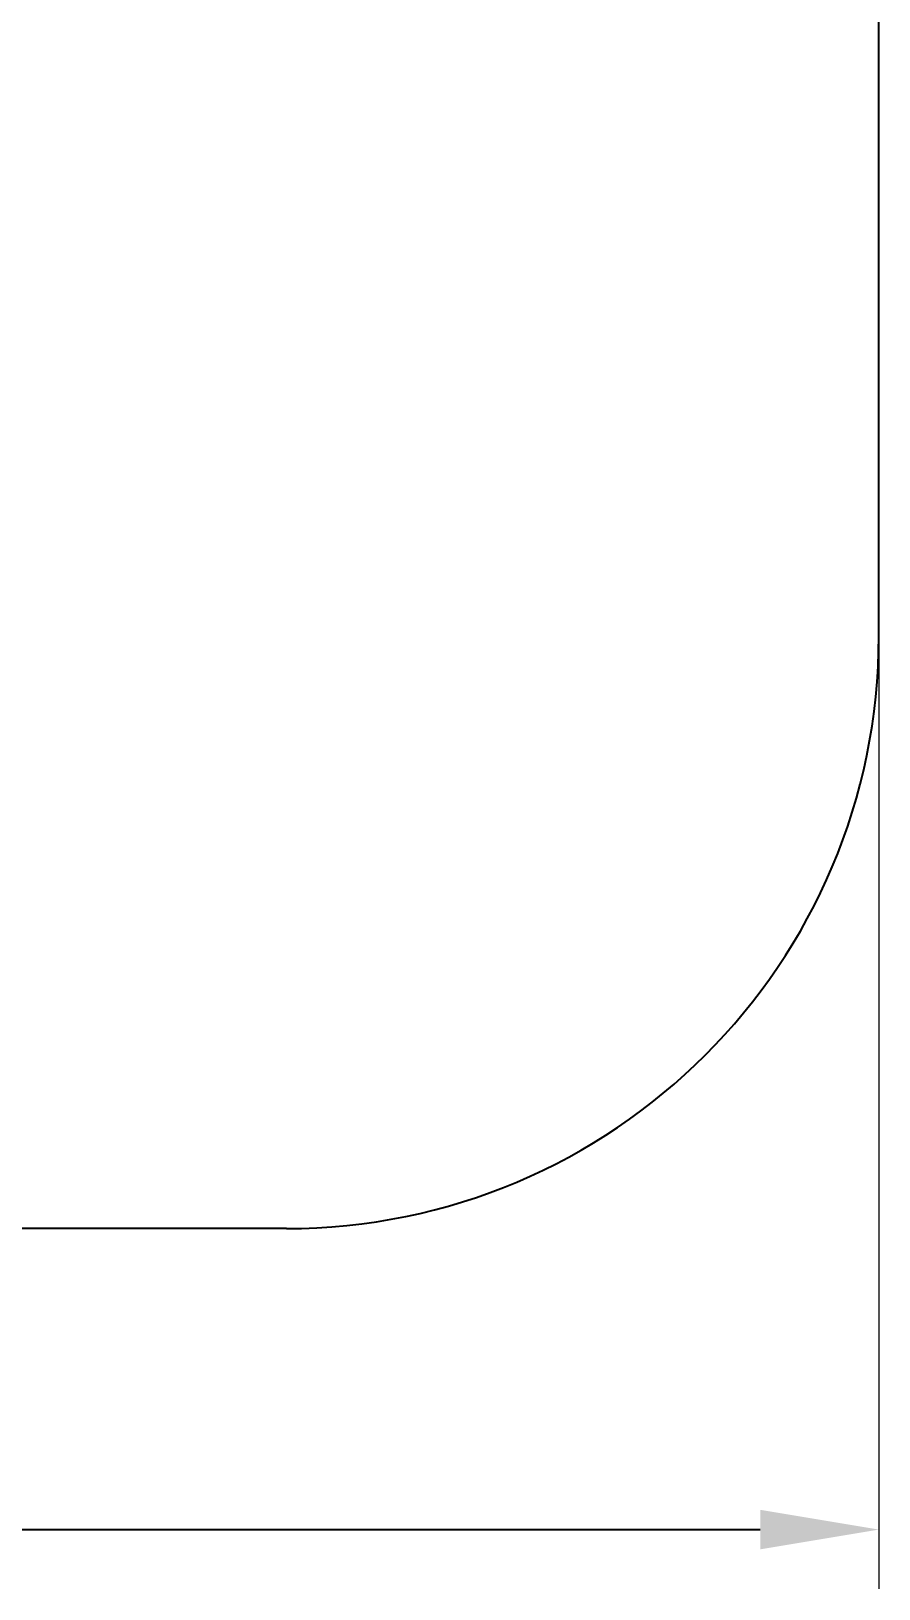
# Model space of a CAD drawing. Header units: millimetres. Extents: x -2620 to 1866, y -2269 to 1839.
# Drawn here: x 436 to 1866, y -2269 to 360 of the extents above; entities that cross this region are included whole.
import ezdxf

# ---------------------------------------------------------------- set-up
doc = ezdxf.new("R2010")
doc.units = ezdxf.units.MM
doc.layers.add('DIKOM_ЗОНА', color=90, linetype='Continuous')
doc.layers.add('DIKOM_РАЗМЕР_ЗОНА', color=7, linetype='Continuous')
doc.styles.add('style1', font='arialbd.ttf', dxfattribs={"width": 0.8})
doc.dimstyles.new('1-50', dxfattribs={"dimtxt": 300, "dimasz": 200, "dimexe": 100, "dimexo": 0, "dimgap": 100, "dimtad": 1, "dimtxsty": 'style1', "dimcen": 200, "dimclrd": 7, "dimclre": 7, "dimclrt": 7, "dimadec": 1, "dimazin": 2, "dimtfac": 1, "dimtmove": 0, "dimatfit": 2, "dimfxl": 0, "dimlwd": 25, "dimlwe": 18, "dimarcsym": 0})

# ---------------------------------------------------------------- blocks, each defined once
blk = doc.blocks.new('*D2')
at = {"layer": 'Defpoints', "color": 0, "transparency": 16777216}
for p in [(-1933.8, -39.1), (1866.2, -39.1), (1866.2, -2168.7)]:
    blk.add_point(p, dxfattribs=at)
at = {"layer": 'DIKOM_РАЗМЕР_ЗОНА', "color": 7, "lineweight": 18, "transparency": 16777216}
for p, q in [((-1933.8, -39.1), (-1933.8, -2268.7)), ((1866.2, -39.1), (1866.2, -2268.7))]:
    blk.add_line(p, q, dxfattribs=at)
at = {"layer": 'DIKOM_РАЗМЕР_ЗОНА', "color": 7, "lineweight": 25, "transparency": 16777216}
blk.add_line((-1733.8, -2168.7), (1666.2, -2168.7), dxfattribs=at)
at = {"layer": 'DIKOM_РАЗМЕР_ЗОНА', "color": 7, "transparency": 16777216}
for points in [[(-1733.8, -2135.4), (-1733.8, -2202.1), (-1933.8, -2168.7)], [(1666.2, -2135.4), (1666.2, -2202.1), (1866.2, -2168.7)]]:
    blk.add_solid(points, dxfattribs=at)
at = {"layer": 'DIKOM_РАЗМЕР_ЗОНА', "color": 7, "transparency": 16777216, "insert": (-73.4, -1915.5), "char_height": 300, "attachment_point": 5, "style": 'style1'}
blk.add_mtext('{\\fArial|b0|i0|c204|p34;3810}', dxfattribs=at)

msp = doc.modelspace()

# ---------------------------------------------------------------- linework, layer by layer
at = {"layer": 'DIKOM_ЗОНА', "color": 3}
for p, q in [((1866.218, -660.655), (1866.218, 839.345)), ((866.218, -1660.655), (-933.782, -1660.655))]:
    msp.add_line(p, q, dxfattribs=at)
msp.add_arc((866.218, -660.655), 1000, 270, 0, dxfattribs=at)

# ---------------------------------------------------------------- dimensions: what is measured, and where the dimension line sits
at = {"layer": 'DIKOM_РАЗМЕР_ЗОНА'}
dim = msp.add_linear_dim(base=(1866.218, -2168.745), p1=(-1933.782, -39.062), p2=(1866.218, -39.062), text='{\\fArial|b0|i0|c204|p34;3810}', dimstyle='1-50', dxfattribs=at)
dim.commit()
dim.dimension.update_dxf_attribs({"geometry": '*D2', "text_midpoint": (-73.414, -2168.745), "dimtype": 160})

doc.saveas('drawing.dxf')
